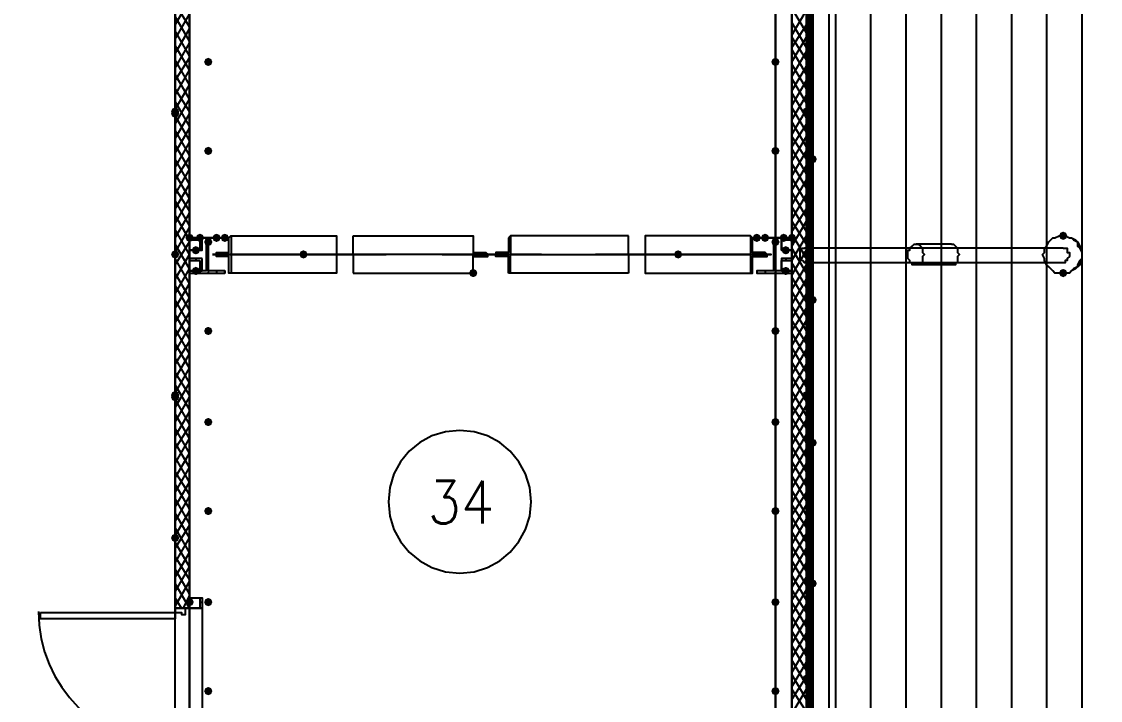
# Model space of a CAD drawing. Header units: millimetres. Extents: x 0 to 420, y 0 to 297.
# Drawn here: x 377.61 to 399.67, y 147.55 to 161.44 of the extents above; entities that cross this region are included whole.
import ezdxf

# ---------------------------------------------------------------- set-up
doc = ezdxf.new("R2010")
doc.units = ezdxf.units.MM
doc.layers.get('0').update_dxf_attribs({"linetype": 'CONTINUOUS'})
doc.styles.get("Standard").update_dxf_attribs({"font": 'STANDARD'})

msp = doc.modelspace()

# ---------------------------------------------------------------- hatches: boundary and pattern name
at = {"true_color": 0x000007}
h = msp.add_hatch(color=0, dxfattribs=at)
h.paths.add_polyline_path([(393.784667, 203.623333), (393.784667, 121.031), (393.7, 203.623333)], flags=0)
h.paths.add_polyline_path([(393.784667, 121.031), (393.7, 203.623333), (393.7, 121.031)], flags=0)
h = msp.add_hatch(color=0, dxfattribs=at)
h.paths.add_polyline_path([(380.746, 168.232667), (380.746, 156.675667)], flags=0)
h.paths.add_polyline_path([(380.746, 156.675667), (380.746, 168.232667)], flags=0)
h = msp.add_hatch(color=0, dxfattribs=at)
h.paths.add_polyline_path([(393.7, 168.232667), (393.657667, 168.232667), (393.7, 156.675667)], flags=0)
h.paths.add_polyline_path([(393.657667, 168.232667), (393.7, 156.675667), (393.657667, 156.675667)], flags=0)
for points in [[(381.508, 160.612667), (381.483129, 160.552871), (381.423333, 160.528), (381.363538, 160.552871), (381.338667, 160.612667), (381.363537, 160.672462), (381.423333, 160.697333), (381.483129, 160.672463)], [(393.107333, 160.612667), (393.082462, 160.552871), (393.022667, 160.528), (392.962871, 160.552871), (392.938, 160.612667), (392.962871, 160.672462), (393.022667, 160.697333), (393.082462, 160.672463)], [(381.508, 158.792333), (381.483129, 158.732537), (381.423333, 158.707667), (381.363538, 158.732537), (381.338667, 158.792333), (381.363537, 158.852129), (381.423333, 158.877), (381.483129, 158.852129)], [(393.107333, 158.792333), (393.082462, 158.732537), (393.022667, 158.707667), (392.962871, 158.732537), (392.938, 158.792333), (392.962871, 158.852129), (393.022667, 158.877), (393.082462, 158.852129)], [(381.127, 157.014333), (381.102129, 156.954537), (381.042333, 156.929667), (380.982538, 156.954537), (380.957667, 157.014333), (380.982537, 157.074129), (381.042333, 157.099), (381.102129, 157.074129)], [(381.338667, 157.014333), (381.313796, 156.954537), (381.254, 156.929667), (381.194204, 156.954537), (381.169333, 157.014333), (381.194204, 157.074129), (381.254, 157.099), (381.313796, 157.074129)], [(381.677333, 157.014333), (381.652462, 156.954537), (381.592667, 156.929667), (381.532871, 156.954537), (381.508, 157.014333), (381.532871, 157.074129), (381.592667, 157.099), (381.652462, 157.074129)], [(381.846667, 157.014333), (381.821796, 156.954537), (381.762, 156.929667), (381.702204, 156.954537), (381.677333, 157.014333), (381.702204, 157.074129), (381.762, 157.099), (381.821796, 157.074129)], [(392.726333, 157.014333), (392.701462, 156.954537), (392.641667, 156.929667), (392.581871, 156.954537), (392.557, 157.014333), (392.581871, 157.074129), (392.641667, 157.099), (392.701462, 157.074129)], [(392.895667, 157.014333), (392.870796, 156.954537), (392.811, 156.929667), (392.751204, 156.954537), (392.726333, 157.014333), (392.751204, 157.074129), (392.811, 157.099), (392.870796, 157.074129)], [(393.276667, 157.014333), (393.251796, 156.954537), (393.192, 156.929667), (393.132204, 156.954537), (393.107333, 157.014333), (393.132204, 157.074129), (393.192, 157.099), (393.251796, 157.074129)], [(393.446, 157.014333), (393.421129, 156.954537), (393.361333, 156.929667), (393.301537, 156.954537), (393.276667, 157.014333), (393.301537, 157.074129), (393.361333, 157.099), (393.421129, 157.074129)], [(398.991667, 157.056667), (398.966796, 156.996871), (398.907, 156.972), (398.847204, 156.996871), (398.822333, 157.056667), (398.847204, 157.116462), (398.907, 157.141333), (398.966796, 157.116463)], [(381.508, 156.929667), (381.483129, 156.869871), (381.423333, 156.845), (381.363538, 156.869871), (381.338667, 156.929667), (381.363537, 156.989462), (381.423333, 157.014333), (381.483129, 156.989463)], [(393.107333, 156.929667), (393.082462, 156.869871), (393.022667, 156.845), (392.962871, 156.869871), (392.938, 156.929667), (392.962871, 156.989462), (393.022667, 157.014333), (393.082462, 156.989463)], [(381.254, 156.760333), (381.229129, 156.700537), (381.169333, 156.675667), (381.109537, 156.700537), (381.084667, 156.760333), (381.109537, 156.820129), (381.169333, 156.845), (381.229129, 156.820129)], [(383.455333, 156.675667), (383.430462, 156.615871), (383.370667, 156.591), (383.310871, 156.615871), (383.286, 156.675667), (383.310871, 156.735462), (383.370667, 156.760333), (383.430462, 156.735463)], [(391.117667, 156.675667), (391.092796, 156.615871), (391.033, 156.591), (390.973204, 156.615871), (390.948333, 156.675667), (390.973204, 156.735462), (391.033, 156.760333), (391.092796, 156.735463)], [(393.319, 156.760333), (393.294129, 156.700537), (393.234333, 156.675667), (393.174537, 156.700537), (393.149667, 156.760333), (393.174537, 156.820129), (393.234333, 156.845), (393.294129, 156.820129)], [(381.254, 156.337), (381.229129, 156.277204), (381.169333, 156.252333), (381.109537, 156.277204), (381.084667, 156.337), (381.109537, 156.396796), (381.169333, 156.421667), (381.229129, 156.396796)], [(386.926667, 156.294667), (386.901796, 156.234871), (386.842, 156.21), (386.782204, 156.234871), (386.757333, 156.294667), (386.782204, 156.354462), (386.842, 156.379333), (386.901796, 156.354463)], [(393.319, 156.337), (393.294129, 156.277204), (393.234333, 156.252333), (393.174537, 156.277204), (393.149667, 156.337), (393.174537, 156.396796), (393.234333, 156.421667), (393.294129, 156.396796)], [(398.991667, 156.294667), (398.966796, 156.234871), (398.907, 156.21), (398.847204, 156.234871), (398.822333, 156.294667), (398.847204, 156.354462), (398.907, 156.379333), (398.966796, 156.354463)], [(381.508, 155.109333), (381.483129, 155.049537), (381.423333, 155.024667), (381.363538, 155.049537), (381.338667, 155.109333), (381.363537, 155.169129), (381.423333, 155.194), (381.483129, 155.169129)], [(393.107333, 155.109333), (393.082462, 155.049537), (393.022667, 155.024667), (392.962871, 155.049537), (392.938, 155.109333), (392.962871, 155.169129), (393.022667, 155.194), (393.082462, 155.169129)], [(381.508, 153.246667), (381.483129, 153.186871), (381.423333, 153.162), (381.363538, 153.186871), (381.338667, 153.246667), (381.363537, 153.306462), (381.423333, 153.331333), (381.483129, 153.306463)], [(393.107333, 153.246667), (393.082462, 153.186871), (393.022667, 153.162), (392.962871, 153.186871), (392.938, 153.246667), (392.962871, 153.306462), (393.022667, 153.331333), (393.082462, 153.306463)], [(381.508, 151.426333), (381.483129, 151.366537), (381.423333, 151.341667), (381.363538, 151.366537), (381.338667, 151.426333), (381.363537, 151.486129), (381.423333, 151.511), (381.483129, 151.486129)], [(393.107333, 151.426333), (393.082462, 151.366537), (393.022667, 151.341667), (392.962871, 151.366537), (392.938, 151.426333), (392.962871, 151.486129), (393.022667, 151.511), (393.082462, 151.486129)], [(381.127, 149.563667), (381.102129, 149.503871), (381.042333, 149.479), (380.982538, 149.503871), (380.957667, 149.563667), (380.982537, 149.623462), (381.042333, 149.648333), (381.102129, 149.623463)], [(381.508, 149.563667), (381.483129, 149.503871), (381.423333, 149.479), (381.363538, 149.503871), (381.338667, 149.563667), (381.363537, 149.623462), (381.423333, 149.648333), (381.483129, 149.623463)], [(393.107333, 149.563667), (393.082462, 149.503871), (393.022667, 149.479), (392.962871, 149.503871), (392.938, 149.563667), (392.962871, 149.623462), (393.022667, 149.648333), (393.082462, 149.623463)], [(381.508, 147.743333), (381.483129, 147.683537), (381.423333, 147.658667), (381.363538, 147.683537), (381.338667, 147.743333), (381.363537, 147.803129), (381.423333, 147.828), (381.483129, 147.803129)], [(393.107333, 147.743333), (393.082462, 147.683537), (393.022667, 147.658667), (392.962871, 147.683537), (392.938, 147.743333), (392.962871, 147.803129), (393.022667, 147.828), (393.082462, 147.803129)]]:
    msp.add_hatch(color=0, dxfattribs=at).paths.add_polyline_path(points, flags=0)
at = {"true_color": 0x0000fe}
for points in [[(380.830667, 159.596667), (380.805796, 159.536871), (380.746, 159.512), (380.686204, 159.536871), (380.661333, 159.596667), (380.686204, 159.656462), (380.746, 159.681333), (380.805796, 159.656463)], [(380.830667, 159.554333), (380.805796, 159.494537), (380.746, 159.469667), (380.686204, 159.494537), (380.661333, 159.554333), (380.686204, 159.614129), (380.746, 159.639), (380.805796, 159.614129)], [(393.742333, 159.596667), (393.717462, 159.536871), (393.657667, 159.512), (393.597871, 159.536871), (393.573, 159.596667), (393.597871, 159.656462), (393.657667, 159.681333), (393.717462, 159.656463)], [(393.784667, 159.554333), (393.759796, 159.494537), (393.7, 159.469667), (393.640204, 159.494537), (393.615333, 159.554333), (393.640204, 159.614129), (393.7, 159.639), (393.759796, 159.614129)], [(393.784667, 158.75), (393.759796, 158.690204), (393.7, 158.665333), (393.640204, 158.690204), (393.615333, 158.75), (393.640204, 158.809796), (393.7, 158.834667), (393.759796, 158.809796)], [(393.784667, 158.707667), (393.759796, 158.647871), (393.7, 158.623), (393.640204, 158.647871), (393.615333, 158.707667), (393.640204, 158.767462), (393.7, 158.792333), (393.759796, 158.767463)], [(393.784667, 158.707667), (393.759796, 158.647871), (393.7, 158.623), (393.640204, 158.647871), (393.615333, 158.707667), (393.640204, 158.767462), (393.7, 158.792333), (393.759796, 158.767463)], [(393.869333, 158.623), (393.844462, 158.563204), (393.784667, 158.538333), (393.724871, 158.563204), (393.7, 158.623), (393.724871, 158.682796), (393.784667, 158.707667), (393.844462, 158.682796)], [(380.830667, 156.675667), (380.805796, 156.615871), (380.746, 156.591), (380.686204, 156.615871), (380.661333, 156.675667), (380.686204, 156.735462), (380.746, 156.760333), (380.805796, 156.735463)], [(380.830667, 156.675667), (380.805796, 156.615871), (380.746, 156.591), (380.686204, 156.615871), (380.661333, 156.675667), (380.686204, 156.735462), (380.746, 156.760333), (380.805796, 156.735463)], [(393.742333, 156.675667), (393.717462, 156.615871), (393.657667, 156.591), (393.597871, 156.615871), (393.573, 156.675667), (393.597871, 156.735462), (393.657667, 156.760333), (393.717462, 156.735463)], [(393.784667, 156.675667), (393.759796, 156.615871), (393.7, 156.591), (393.640204, 156.615871), (393.615333, 156.675667), (393.640204, 156.735462), (393.7, 156.760333), (393.759796, 156.735463)], [(393.784667, 155.829), (393.759796, 155.769204), (393.7, 155.744333), (393.640204, 155.769204), (393.615333, 155.829), (393.640204, 155.888796), (393.7, 155.913667), (393.759796, 155.888796)], [(393.784667, 155.786667), (393.759796, 155.726871), (393.7, 155.702), (393.640204, 155.726871), (393.615333, 155.786667), (393.640204, 155.846462), (393.7, 155.871333), (393.759796, 155.846463)], [(393.784667, 155.786667), (393.759796, 155.726871), (393.7, 155.702), (393.640204, 155.726871), (393.615333, 155.786667), (393.640204, 155.846462), (393.7, 155.871333), (393.759796, 155.846463)], [(393.869333, 155.744333), (393.844462, 155.684537), (393.784667, 155.659667), (393.724871, 155.684537), (393.7, 155.744333), (393.724871, 155.804129), (393.784667, 155.829), (393.844462, 155.804129)], [(380.830667, 153.797), (380.805796, 153.737204), (380.746, 153.712333), (380.686204, 153.737204), (380.661333, 153.797), (380.686204, 153.856796), (380.746, 153.881667), (380.805796, 153.856796)], [(380.830667, 153.754667), (380.805796, 153.694871), (380.746, 153.67), (380.686204, 153.694871), (380.661333, 153.754667), (380.686204, 153.814462), (380.746, 153.839333), (380.805796, 153.814463)], [(393.742333, 153.797), (393.717462, 153.737204), (393.657667, 153.712333), (393.597871, 153.737204), (393.573, 153.797), (393.597871, 153.856796), (393.657667, 153.881667), (393.717462, 153.856796)], [(393.784667, 153.754667), (393.759796, 153.694871), (393.7, 153.67), (393.640204, 153.694871), (393.615333, 153.754667), (393.640204, 153.814462), (393.7, 153.839333), (393.759796, 153.814463)], [(393.784667, 152.950333), (393.759796, 152.890537), (393.7, 152.865667), (393.640204, 152.890537), (393.615333, 152.950333), (393.640204, 153.010129), (393.7, 153.035), (393.759796, 153.010129)], [(393.784667, 152.908), (393.759796, 152.848204), (393.7, 152.823333), (393.640204, 152.848204), (393.615333, 152.908), (393.640204, 152.967796), (393.7, 152.992667), (393.759796, 152.967796)], [(393.784667, 152.908), (393.759796, 152.848204), (393.7, 152.823333), (393.640204, 152.848204), (393.615333, 152.908), (393.640204, 152.967796), (393.7, 152.992667), (393.759796, 152.967796)], [(393.869333, 152.823333), (393.844462, 152.763537), (393.784667, 152.738667), (393.724871, 152.763537), (393.7, 152.823333), (393.724871, 152.883129), (393.784667, 152.908), (393.844462, 152.883129)], [(380.830667, 150.876), (380.805796, 150.816204), (380.746, 150.791333), (380.686204, 150.816204), (380.661333, 150.876), (380.686204, 150.935796), (380.746, 150.960667), (380.805796, 150.935796)], [(393.742333, 150.876), (393.717462, 150.816204), (393.657667, 150.791333), (393.597871, 150.816204), (393.573, 150.876), (393.597871, 150.935796), (393.657667, 150.960667), (393.717462, 150.935796)], [(393.784667, 150.876), (393.759796, 150.816204), (393.7, 150.791333), (393.640204, 150.816204), (393.615333, 150.876), (393.640204, 150.935796), (393.7, 150.960667), (393.759796, 150.935796)], [(393.784667, 150.029333), (393.759796, 149.969538), (393.7, 149.944667), (393.640204, 149.969538), (393.615333, 150.029333), (393.640204, 150.089129), (393.7, 150.114), (393.759796, 150.089129)], [(393.784667, 149.987), (393.759796, 149.927204), (393.7, 149.902333), (393.640204, 149.927204), (393.615333, 149.987), (393.640204, 150.046796), (393.7, 150.071667), (393.759796, 150.046796)], [(393.784667, 149.987), (393.759796, 149.927204), (393.7, 149.902333), (393.640204, 149.927204), (393.615333, 149.987), (393.640204, 150.046796), (393.7, 150.071667), (393.759796, 150.046796)], [(393.869333, 149.944667), (393.844462, 149.884871), (393.784667, 149.86), (393.724871, 149.884871), (393.7, 149.944667), (393.724871, 150.004462), (393.784667, 150.029333), (393.844462, 150.004463)], [(393.742333, 147.997333), (393.717462, 147.937537), (393.657667, 147.912667), (393.597871, 147.937537), (393.573, 147.997333), (393.597871, 148.057129), (393.657667, 148.082), (393.717462, 148.057129)], [(393.784667, 147.955), (393.759796, 147.895204), (393.7, 147.870333), (393.640204, 147.895204), (393.615333, 147.955), (393.640204, 148.014796), (393.7, 148.039667), (393.759796, 148.014796)]]:
    msp.add_hatch(color=0, dxfattribs=at).paths.add_polyline_path(points, flags=0)
at = {"true_color": 0x000007}
h = msp.add_hatch(color=0, dxfattribs=at)
h.paths.add_polyline_path([(380.746, 156.675667), (380.746, 149.436667)], flags=0)
h.paths.add_polyline_path([(380.746, 149.436667), (380.746, 156.675667)], flags=0)
h = msp.add_hatch(color=0, dxfattribs=at)
h.paths.add_polyline_path([(393.7, 156.675667), (393.657667, 156.675667), (393.7, 139.276667)], flags=0)
h.paths.add_polyline_path([(393.657667, 156.675667), (393.7, 139.276667), (393.657667, 139.276667)], flags=0)

# ---------------------------------------------------------------- linework, layer by layer
at = {"color": 0, "true_color": 0x000007}
for points in [[(393.657667, 104.14), (393.657667, 221.064667)], [(393.7, 203.623333), (393.7, 121.031), (393.7, 203.623333), (393.7, 121.031)], [(393.7, 203.623333), (393.7, 121.031)], [(393.7, 203.623333), (393.7, 121.031)], [(380.746, 175.471667), (380.746, 149.436667)], [(380.746, 156.675667), (380.746, 168.232667), (380.746, 156.675667), (380.746, 168.232667)], [(393.7, 168.232667), (393.7, 156.675667), (393.657667, 168.232667), (393.657667, 156.675667)], [(381.042333, 149.436667), (381.042333, 162.306)], [(393.361333, 162.306), (393.361333, 138.895667)], [(380.746, 161.374667), (381.042333, 161.882667)], [(381.042333, 161.332333), (380.746, 161.798)], [(380.746, 161.078333), (381.042333, 161.586333)], [(381.042333, 161.036), (380.746, 161.544)], [(393.657667, 161.205333), (393.361333, 161.713333)], [(393.361333, 161.163), (393.657667, 161.671)], [(380.746, 160.782), (381.042333, 161.29)], [(393.657667, 160.909), (393.361333, 161.417)], [(393.361333, 160.909), (393.657667, 161.374667)], [(381.042333, 160.739667), (380.746, 161.247667)], [(393.361333, 160.612667), (393.657667, 161.120667)], [(393.657667, 160.655), (393.361333, 161.120667)], [(380.746, 160.485667), (381.042333, 160.993667)], [(381.042333, 160.443333), (380.746, 160.951333)], [(393.657667, 160.358667), (393.361333, 160.866667)], [(380.746, 160.231667), (381.042333, 160.697333)], [(381.042333, 160.147), (380.746, 160.655)], [(393.361333, 160.316333), (393.657667, 160.824333)], [(380.746, 159.935333), (381.042333, 160.443333)], [(393.657667, 160.062333), (393.361333, 160.570333)], [(393.361333, 160.02), (393.657667, 160.528)], [(381.042333, 159.850667), (380.746, 160.358667)], [(393.657667, 159.766), (393.361333, 160.274)], [(393.361333, 159.723667), (393.657667, 160.231667)], [(380.746, 159.639), (381.042333, 160.147)], [(381.042333, 159.596667), (380.746, 160.062333)], [(393.657667, 159.469667), (393.361333, 159.977667)], [(380.746, 159.342667), (381.042333, 159.850667)], [(381.042333, 159.300333), (380.746, 159.808333)], [(393.361333, 159.427333), (393.657667, 159.935333)], [(380.746, 159.046333), (381.042333, 159.554333)], [(393.657667, 159.173333), (393.361333, 159.681333)], [(393.361333, 159.131), (393.657667, 159.639)], [(381.042333, 159.004), (380.746, 159.512)], [(393.657667, 158.877), (393.361333, 159.385)], [(393.361333, 158.877), (393.657667, 159.342667)], [(380.746, 158.75), (381.042333, 159.258)], [(381.042333, 158.707667), (380.746, 159.215667)], [(393.361333, 158.580667), (393.657667, 159.088667)], [(393.657667, 158.623), (393.361333, 159.088667)], [(380.746, 158.453667), (381.042333, 158.961667)], [(381.042333, 158.411333), (380.746, 158.919333)], [(380.746, 158.199667), (381.042333, 158.665333)], [(393.657667, 158.326667), (393.361333, 158.834667)], [(393.361333, 158.284333), (393.657667, 158.792333)], [(381.042333, 158.115), (380.746, 158.623)], [(393.657667, 158.030333), (393.361333, 158.538333)], [(393.361333, 157.988), (393.657667, 158.496)], [(380.746, 157.903333), (381.042333, 158.411333)], [(381.042333, 157.818667), (380.746, 158.326667)], [(393.657667, 157.734), (393.361333, 158.242)], [(393.361333, 157.691667), (393.657667, 158.199667)], [(380.746, 157.607), (381.042333, 158.115)], [(381.042333, 157.564667), (380.746, 158.030333)], [(380.746, 157.310667), (381.042333, 157.818667)], [(381.042333, 157.268333), (380.746, 157.776333)], [(393.657667, 157.437667), (393.361333, 157.945667)], [(393.361333, 157.395333), (393.657667, 157.903333)], [(393.657667, 157.141333), (393.361333, 157.649333)], [(393.361333, 157.141333), (393.657667, 157.607)], [(380.746, 157.014333), (381.042333, 157.522333)], [(381.042333, 156.972), (380.746, 157.48)], [(393.361333, 156.845), (393.657667, 157.353)], [(393.657667, 156.887333), (393.361333, 157.353)], [(380.746, 156.718), (381.042333, 157.226)], [(381.042333, 156.675667), (380.746, 157.183667)], [(393.657667, 156.591), (393.361333, 157.099)], [(380.746, 156.464), (381.042333, 156.929667)], [(381.042333, 156.379333), (380.746, 156.887333)], [(381.169333, 157.014333), (381.169333, 156.972)], [(381.423333, 157.014333), (381.423333, 156.294667)], [(381.889, 157.056667), (384.048, 157.056667), (384.048, 156.675667), (381.889, 156.675667), (381.592667, 156.675667), (381.592667, 156.718), (381.846667, 156.718), (381.846667, 157.014333), (381.889, 157.056667), (381.889, 156.675667)], [(386.842, 157.056667), (386.842, 157.014333)], [(386.842, 157.014333), (386.842, 156.718), (386.884333, 156.718), (387.096, 156.718), (387.138333, 156.675667)], [(387.561667, 157.014333), (387.561667, 156.718), (387.307667, 156.718), (387.307667, 156.675667)], [(387.604, 157.056667), (387.561667, 157.014333)], [(392.514667, 157.056667), (390.355667, 157.056667), (390.355667, 156.675667), (392.514667, 156.675667), (392.853333, 156.675667), (392.811, 156.718), (392.599333, 156.718), (392.557, 156.718), (392.557, 157.014333), (392.514667, 157.056667), (392.514667, 156.675667)], [(393.022667, 157.014333), (393.022667, 156.294667)], [(393.234333, 157.014333), (393.234333, 156.972)], [(393.361333, 156.548667), (393.657667, 157.056667)], [(393.742333, 156.294667), (393.657667, 156.294667), (393.657667, 156.337), (393.657667, 156.379333), (393.657667, 156.421667), (393.657667, 156.464), (393.657667, 156.548667), (393.657667, 156.591), (393.657667, 156.675667), (393.657667, 156.718), (393.657667, 156.802667), (393.657667, 156.845), (393.657667, 156.929667), (393.657667, 156.972), (393.657667, 157.014333), (393.657667, 157.056667), (393.742333, 157.056667)], [(393.742333, 156.294667), (393.742333, 156.337), (393.742333, 156.379333), (393.742333, 156.421667), (393.742333, 156.464), (393.742333, 156.548667), (393.742333, 156.591), (393.742333, 156.675667), (393.742333, 156.718), (393.742333, 156.802667), (393.742333, 156.845), (393.742333, 156.929667), (393.742333, 156.972), (393.742333, 157.014333), (393.742333, 157.056667)], [(396.621, 156.887333), (395.901333, 156.887333)], [(396.621, 156.887333), (396.663333, 156.887333), (396.705667, 156.845), (396.748, 156.802667), (396.748, 156.760333), (396.748, 156.718), (396.790333, 156.675667), (396.748, 156.633333), (396.748, 156.591), (396.748, 156.548667), (396.748, 156.506333), (396.705667, 156.506333), (396.705667, 156.464), (396.663333, 156.464), (396.621, 156.464)], [(398.907, 157.056667), (398.949333, 157.056667), (399.034, 157.014333), (399.076333, 157.014333), (399.161, 156.972), (399.203333, 156.929667), (399.245667, 156.845), (399.245667, 156.802667), (399.288, 156.718), (399.288, 156.675667), (399.288, 156.591), (399.245667, 156.548667), (399.245667, 156.464), (399.203333, 156.421667), (399.161, 156.379333), (399.076333, 156.337), (399.034, 156.294667), (398.949333, 156.294667), (398.907, 156.294667)], [(380.746, 156.167667), (381.042333, 156.675667)], [(380.746, 149.436667), (380.746, 156.675667), (380.746, 149.436667), (380.746, 156.675667)], [(381.889, 156.675667), (381.889, 156.294667), (381.846667, 156.294667), (381.846667, 156.591), (381.846667, 156.633333), (381.592667, 156.633333), (381.592667, 156.675667), (381.889, 156.675667), (384.048, 156.675667), (384.048, 156.294667), (381.889, 156.294667)], [(387.138333, 156.675667), (386.842, 156.675667)], [(387.138333, 156.675667), (386.842, 156.675667)], [(386.842, 156.294667), (386.842, 156.591), (386.842, 156.633333), (386.884333, 156.633333), (387.096, 156.633333), (387.138333, 156.633333), (387.138333, 156.675667)], [(387.307667, 156.675667), (387.604, 156.675667)], [(387.307667, 156.675667), (387.604, 156.675667)], [(387.561667, 156.294667), (387.561667, 156.591), (387.561667, 156.633333), (387.307667, 156.633333), (387.307667, 156.675667)], [(392.514667, 156.675667), (392.514667, 156.294667), (392.557, 156.294667), (392.557, 156.591), (392.557, 156.633333), (392.599333, 156.633333), (392.811, 156.633333), (392.853333, 156.633333), (392.853333, 156.675667), (392.514667, 156.675667), (390.355667, 156.675667), (390.355667, 156.294667), (392.514667, 156.294667)], [(393.657667, 156.294667), (393.361333, 156.802667)], [(393.361333, 156.252333), (393.657667, 156.760333)], [(398.907, 156.802667), (393.615333, 156.802667)], [(393.657667, 156.675667), (393.657667, 139.276667), (393.657667, 156.675667), (393.7, 139.276667)], [(398.907, 156.802667), (398.949333, 156.802667), (398.991667, 156.802667), (398.991667, 156.760333), (398.991667, 156.718), (399.034, 156.718), (399.034, 156.675667), (399.034, 156.633333), (398.991667, 156.591), (398.991667, 156.548667), (398.949333, 156.548667), (398.949333, 156.506333), (398.907, 156.506333)], [(381.042333, 156.083), (380.746, 156.591)], [(381.169333, 156.591), (381.169333, 156.548667)], [(393.234333, 156.591), (393.234333, 156.548667)], [(393.657667, 155.998333), (393.361333, 156.506333)], [(393.361333, 155.956), (393.657667, 156.464)], [(398.907, 156.506333), (393.615333, 156.506333)], [(396.621, 156.464), (395.901333, 156.464)], [(380.746, 155.871333), (381.042333, 156.379333)], [(381.042333, 155.786667), (380.746, 156.294667)], [(381.042333, 156.337), (381.042333, 156.294667)], [(381.254, 156.337), (381.254, 156.294667)], [(381.592667, 156.337), (381.592667, 156.294667)], [(381.762, 156.337), (381.762, 156.294667)], [(387.604, 156.294667), (387.561667, 156.294667)], [(392.641667, 156.337), (392.641667, 156.294667)], [(392.811, 156.337), (392.811, 156.294667)], [(393.192, 156.337), (393.192, 156.294667)], [(393.361333, 156.337), (393.361333, 156.294667)], [(393.657667, 155.702), (393.361333, 156.21)], [(380.746, 155.575), (381.042333, 156.083)], [(381.042333, 155.532667), (380.746, 156.040667)], [(393.361333, 155.659667), (393.657667, 156.167667)], [(380.746, 155.278667), (381.042333, 155.786667)], [(393.657667, 155.405667), (393.361333, 155.913667)], [(393.361333, 155.363333), (393.657667, 155.871333)], [(381.042333, 155.236333), (380.746, 155.744333)], [(393.657667, 155.109333), (393.361333, 155.617333)], [(393.361333, 155.109333), (393.657667, 155.575)], [(380.746, 154.982333), (381.042333, 155.490333)], [(381.042333, 154.94), (380.746, 155.448)], [(380.746, 154.686), (381.042333, 155.194)], [(381.042333, 154.643667), (380.746, 155.151667)], [(393.361333, 154.813), (393.657667, 155.321)], [(393.657667, 154.855333), (393.361333, 155.321)], [(380.746, 154.432), (381.042333, 154.897667)], [(393.657667, 154.559), (393.361333, 155.067)], [(393.361333, 154.516667), (393.657667, 155.024667)], [(381.042333, 154.347333), (380.746, 154.855333)], [(393.657667, 154.262667), (393.361333, 154.770667)], [(393.361333, 154.220333), (393.657667, 154.728333)], [(380.746, 154.135667), (381.042333, 154.643667)], [(381.042333, 154.051), (380.746, 154.559)], [(393.657667, 153.966333), (393.361333, 154.474333)], [(380.746, 153.839333), (381.042333, 154.347333)], [(381.042333, 153.797), (380.746, 154.262667)], [(393.361333, 153.924), (393.657667, 154.432)], [(380.746, 153.543), (381.042333, 154.051)], [(381.042333, 153.500667), (380.746, 154.008667)], [(393.657667, 153.67), (393.361333, 154.178)], [(393.361333, 153.627667), (393.657667, 154.135667)], [(393.657667, 153.373667), (393.361333, 153.881667)], [(393.361333, 153.373667), (393.657667, 153.839333)], [(380.746, 153.246667), (381.042333, 153.754667)], [(381.042333, 153.204333), (380.746, 153.712333)], [(393.361333, 153.077333), (393.657667, 153.585333)], [(393.657667, 153.119667), (393.361333, 153.585333)], [(380.746, 152.950333), (381.042333, 153.458333)], [(381.042333, 152.908), (380.746, 153.416)], [(380.746, 152.696333), (381.042333, 153.162)], [(393.657667, 152.823333), (393.361333, 153.331333)], [(393.361333, 152.781), (393.657667, 153.289)], [(381.042333, 152.611667), (380.746, 153.119667)], [(380.746, 152.4), (381.042333, 152.908)], [(388.027333, 151.616833), (387.997661, 151.911177), (387.912561, 152.185329), (387.777905, 152.433416), (387.599566, 152.649566), (387.383416, 152.827905), (387.135329, 152.962561), (386.861177, 153.047661), (386.566833, 153.077333), (386.27249, 153.047661), (385.998338, 152.962561), (385.750251, 152.827905), (385.534101, 152.649566), (385.355762, 152.433416), (385.221106, 152.185329), (385.136005, 151.911177), (385.106333, 151.616833)], [(393.657667, 152.527), (393.361333, 153.035)], [(393.361333, 152.484667), (393.657667, 152.992667)], [(381.042333, 152.315333), (380.746, 152.823333)], [(393.657667, 152.230667), (393.361333, 152.738667)], [(393.361333, 152.188333), (393.657667, 152.696333)], [(380.746, 152.103667), (381.042333, 152.611667)], [(381.042333, 152.019), (380.746, 152.527)], [(380.746, 151.807333), (381.042333, 152.315333)], [(393.657667, 151.934333), (393.361333, 152.442333)], [(393.361333, 151.892), (393.657667, 152.4)], [(381.042333, 151.765), (380.746, 152.230667)], [(380.746, 151.511), (381.042333, 152.019)], [(393.657667, 151.638), (393.361333, 152.146)], [(393.361333, 151.595667), (393.657667, 152.103667)], [(381.042333, 151.468667), (380.746, 151.976667)], [(393.657667, 151.341667), (393.361333, 151.849667)], [(393.361333, 151.341667), (393.657667, 151.807333)], [(380.746, 151.214667), (381.042333, 151.722667)], [(381.042333, 151.172333), (380.746, 151.680333)], [(385.106333, 151.616833), (385.136005, 151.32249), (385.221106, 151.048338), (385.355762, 150.800251), (385.534101, 150.584101), (385.750251, 150.405762), (385.998338, 150.271106), (386.27249, 150.186005), (386.566833, 150.156333), (386.861177, 150.186005), (387.135329, 150.271106), (387.383416, 150.405762), (387.599566, 150.584101), (387.777905, 150.800251), (387.912561, 151.048338), (387.997661, 151.32249), (388.027333, 151.616833)], [(380.746, 150.918333), (381.042333, 151.426333)], [(381.042333, 150.876), (380.746, 151.384)], [(393.361333, 151.045333), (393.657667, 151.553333)], [(393.657667, 151.087667), (393.361333, 151.553333)], [(393.657667, 150.791333), (393.361333, 151.299333)], [(393.361333, 150.749), (393.657667, 151.257)], [(380.746, 150.664333), (381.042333, 151.13)], [(381.042333, 150.579667), (380.746, 151.087667)], [(393.657667, 150.495), (393.361333, 151.003)], [(393.361333, 150.452667), (393.657667, 150.960667)], [(380.746, 150.368), (381.042333, 150.876)], [(381.042333, 150.283333), (380.746, 150.791333)], [(393.657667, 150.198667), (393.361333, 150.706667)], [(380.746, 150.071667), (381.042333, 150.579667)], [(381.042333, 150.029333), (380.746, 150.495)], [(393.361333, 150.156333), (393.657667, 150.664333)], [(380.746, 149.775333), (381.042333, 150.283333)], [(393.657667, 149.902333), (393.361333, 150.410333)], [(393.361333, 149.86), (393.657667, 150.368)], [(381.042333, 149.733), (380.746, 150.241)], [(393.657667, 149.606), (393.361333, 150.114)], [(393.361333, 149.606), (393.657667, 150.071667)], [(380.746, 149.479), (381.042333, 149.987)], [(381.042333, 149.436667), (380.746, 149.944667)], [(393.361333, 149.309667), (393.657667, 149.817667)], [(393.657667, 149.352), (393.361333, 149.817667)], [(380.873, 149.436667), (380.746, 149.648333)], [(380.915333, 149.436667), (381.042333, 149.690667)], [(377.952, 149.373167), (377.966316, 149.089658), (378.008334, 148.81434), (378.07666, 148.548605), (378.169901, 148.293849), (378.286663, 148.051463), (378.425552, 147.822843), (378.585176, 147.609381), (378.764139, 147.412472), (378.961048, 147.233509), (379.174509, 147.073886), (379.40313, 146.934996), (379.645515, 146.818234), (379.900272, 146.724993), (380.166006, 146.656667), (380.441325, 146.614649), (380.724833, 146.600333)], [(380.746, 149.436667), (380.957667, 149.436667), (381.042333, 149.436667)], [(381.042333, 149.436667), (380.957667, 149.436667), (380.746, 149.436667), (380.957667, 149.436667)], [(381.042333, 147.955), (381.042333, 149.436667), (381.169333, 149.436667)], [(381.169333, 149.436667), (381.296333, 149.436667), (381.296333, 147.955)], [(381.254, 149.563667), (381.296333, 149.563667)], [(393.657667, 149.055667), (393.361333, 149.563667)], [(393.361333, 149.013333), (393.657667, 149.521333)], [(393.657667, 148.759333), (393.361333, 149.267333)], [(393.361333, 148.717), (393.657667, 149.225)], [(393.657667, 148.463), (393.361333, 148.971)], [(393.361333, 148.420667), (393.657667, 148.928667)], [(393.657667, 148.166667), (393.361333, 148.674667)], [(393.361333, 148.124333), (393.657667, 148.632333)], [(393.657667, 147.870333), (393.361333, 148.378333)], [(393.361333, 147.828), (393.657667, 148.336)], [(393.657667, 147.574), (393.361333, 148.082)], [(381.169333, 146.515667), (381.042333, 146.515667), (381.042333, 147.955)], [(381.296333, 147.955), (381.296333, 146.515667), (381.169333, 146.515667)], [(393.361333, 147.574), (393.657667, 148.039667)], [(393.361333, 147.277667), (393.657667, 147.785667)], [(393.657667, 147.32), (393.361333, 147.785667)]]:
    msp.add_lwpolyline(points, dxfattribs=at)
for points in [[(393.361333, 220.810667), (259.291667, 220.810667), (259.291667, 189.780333), (242.612333, 189.780333), (242.612333, 220.810667), (108.585, 220.810667), (108.585, 104.14), (242.654667, 104.14), (242.654667, 135.128), (259.291667, 135.128), (259.291667, 104.14), (393.361333, 104.14)], [(242.612333, 220.429667), (242.612333, 189.780333), (259.291667, 189.780333), (259.291667, 220.429667), (393.022667, 220.429667), (393.022667, 104.478667), (259.291667, 104.478667), (259.291667, 135.128), (242.654667, 135.128), (242.654667, 104.478667), (108.923667, 104.478667), (108.923667, 220.429667)], [(393.784667, 203.623333), (393.784667, 121.031), (393.7, 203.623333)], [(393.784667, 121.031), (393.7, 203.623333), (393.7, 121.031)], [(393.784667, 203.623333), (393.7, 203.623333), (393.7, 121.031), (393.784667, 121.031)], [(401.616333, 203.623333), (402.209, 203.623333), (402.209, 121.285), (401.616333, 121.285), (394.673667, 121.285), (394.123333, 121.285), (394.123333, 203.623333), (394.673667, 203.623333)], [(380.746, 168.232667), (380.746, 156.675667)], [(380.746, 156.675667), (380.746, 168.232667)], [(380.746, 156.675667), (380.746, 168.232667)], [(380.746, 156.675667), (380.746, 168.232667)], [(393.7, 168.232667), (393.657667, 168.232667), (393.7, 156.675667)], [(393.657667, 168.232667), (393.7, 156.675667), (393.657667, 156.675667)], [(393.7, 156.675667), (393.7, 168.232667), (393.657667, 168.232667), (393.657667, 156.675667)], [(393.7, 156.675667), (393.7, 168.232667), (393.657667, 168.232667), (393.657667, 156.675667)], [(393.742333, 162.475333), (393.742333, 121.285), (394.123333, 121.285), (394.123333, 162.475333)], [(381.296333, 157.014333), (381.042333, 157.014333), (381.042333, 156.760333), (381.296333, 156.760333)], [(381.762, 157.014333), (381.042333, 157.014333), (381.381, 157.014333), (381.381, 156.337), (381.042333, 156.337), (381.042333, 156.294667), (381.762, 156.294667), (381.762, 156.337), (381.423333, 156.337), (381.423333, 157.014333)], [(381.254, 156.972), (381.254, 156.760333), (381.042333, 156.760333), (381.042333, 156.972)], [(384.386667, 157.056667), (386.842, 157.056667), (386.842, 156.675667), (384.386667, 156.675667)], [(390.017, 157.056667), (387.604, 157.056667), (387.604, 156.675667), (390.017, 156.675667)], [(393.361333, 157.014333), (392.641667, 157.014333), (392.980333, 157.014333), (392.980333, 156.337), (392.641667, 156.337), (392.641667, 156.294667), (393.361333, 156.294667), (393.361333, 156.337), (393.022667, 156.337), (393.022667, 157.014333)], [(393.361333, 157.014333), (393.149667, 157.014333), (393.149667, 156.760333), (393.361333, 156.760333)], [(393.361333, 156.972), (393.361333, 156.760333), (393.149667, 156.760333), (393.149667, 156.972)], [(395.732, 156.633333), (395.732, 156.675667), (395.732, 156.718), (395.732, 156.760333), (395.774333, 156.760333), (395.774333, 156.802667), (395.816667, 156.845), (395.859, 156.887333), (395.901333, 156.887333), (395.943667, 156.887333), (395.986, 156.845), (396.028333, 156.802667), (396.028333, 156.760333), (396.028333, 156.718), (396.070667, 156.675667), (396.028333, 156.633333), (396.028333, 156.591), (396.028333, 156.548667), (396.028333, 156.506333), (395.986, 156.506333), (395.986, 156.464), (395.943667, 156.464), (395.901333, 156.464), (395.859, 156.464), (395.816667, 156.464), (395.816667, 156.506333), (395.774333, 156.506333), (395.774333, 156.548667), (395.732, 156.591)], [(398.526, 156.591), (398.483667, 156.675667), (398.526, 156.718), (398.526, 156.802667), (398.568333, 156.845), (398.610667, 156.929667), (398.653, 156.972), (398.695333, 157.014333), (398.737667, 157.014333), (398.822333, 157.056667), (398.907, 157.056667), (398.949333, 157.056667), (399.034, 157.014333), (399.076333, 157.014333), (399.118667, 156.972), (399.203333, 156.929667), (399.203333, 156.845), (399.245667, 156.802667), (399.288, 156.718), (399.288, 156.675667), (399.288, 156.591), (399.245667, 156.548667), (399.203333, 156.464), (399.203333, 156.421667), (399.118667, 156.379333), (399.076333, 156.337), (399.034, 156.294667), (398.949333, 156.294667), (398.907, 156.294667), (398.822333, 156.294667), (398.737667, 156.294667), (398.695333, 156.337), (398.653, 156.379333), (398.610667, 156.421667), (398.568333, 156.464), (398.526, 156.548667)], [(380.746, 156.675667), (380.746, 149.436667)], [(380.746, 149.436667), (380.746, 156.675667)], [(380.746, 149.436667), (380.746, 156.675667)], [(380.746, 149.436667), (380.746, 156.675667)], [(381.508, 156.675667), (382.524, 156.675667)], [(385.064, 156.675667), (383.370667, 156.675667)], [(384.386667, 156.294667), (386.842, 156.294667), (386.842, 156.675667), (384.386667, 156.675667)], [(386.207, 156.675667), (388.239, 156.675667)], [(390.017, 156.294667), (387.604, 156.294667), (387.604, 156.675667), (390.017, 156.675667)], [(389.339667, 156.675667), (391.033, 156.675667)], [(391.922, 156.675667), (392.938, 156.675667)], [(393.530667, 156.633333), (393.530667, 156.675667), (393.530667, 156.718), (393.530667, 156.760333), (393.573, 156.802667), (393.615333, 156.802667), (393.657667, 156.802667), (393.7, 156.760333), (393.7, 156.718), (393.7, 156.675667), (393.7, 156.633333), (393.7, 156.591), (393.7, 156.548667), (393.657667, 156.548667), (393.615333, 156.506333), (393.573, 156.548667), (393.530667, 156.548667), (393.530667, 156.591)], [(393.7, 156.675667), (393.657667, 156.675667), (393.7, 139.276667)], [(393.657667, 156.675667), (393.7, 139.276667), (393.657667, 139.276667)], [(393.657667, 156.675667), (393.657667, 139.276667), (393.7, 139.276667), (393.7, 156.675667)], [(393.657667, 156.675667), (393.657667, 139.276667), (393.7, 139.276667), (393.7, 156.675667)], [(381.296333, 156.591), (381.042333, 156.591), (381.042333, 156.337), (381.296333, 156.337)], [(381.254, 156.548667), (381.254, 156.337), (381.042333, 156.337), (381.042333, 156.548667)], [(393.361333, 156.591), (393.149667, 156.591), (393.149667, 156.337), (393.361333, 156.337)], [(393.361333, 156.548667), (393.361333, 156.337), (393.149667, 156.337), (393.149667, 156.548667)], [(381.042333, 149.436667), (381.042333, 149.648333), (381.254, 149.648333), (381.254, 149.436667), (381.042333, 149.436667), (381.042333, 149.648333), (381.296333, 149.648333), (381.296333, 149.436667)], [(380.957667, 149.436667), (380.746, 149.436667), (380.746, 149.352), (380.873, 149.352), (380.873, 149.309667), (380.957667, 149.309667)], [(377.994333, 149.352), (380.746, 149.352), (380.746, 149.225), (377.994333, 149.225)]]:
    msp.add_lwpolyline(points, close=True, dxfattribs=at)
at = {"color": 0, "true_color": 0x0000fe}
msp.add_lwpolyline([(242.612333, 220.429667), (108.923667, 220.429667), (108.923667, 104.478667), (242.654667, 104.478667), (242.654667, 135.128), (259.291667, 135.128), (259.291667, 104.478667), (393.022667, 104.478667), (393.022667, 220.429667), (259.291667, 220.429667), (259.291667, 189.780333), (242.612333, 189.780333)], close=True, dxfattribs=at)
at = {"color": 0, "true_color": 0x0000fd}
for points in [[(394.250333, 203.623333), (394.250333, 121.285)], [(394.97, 203.623333), (394.97, 121.285)], [(395.689667, 203.623333), (395.689667, 121.285)], [(396.409333, 203.623333), (396.409333, 121.285)], [(397.129, 203.623333), (397.129, 121.285)], [(397.848667, 203.623333), (397.848667, 121.285)], [(398.568333, 203.623333), (398.568333, 121.285)], [(399.288, 203.623333), (399.288, 121.285)]]:
    msp.add_lwpolyline(points, dxfattribs=at)
at = {"color": 0, "true_color": 0x000008}
msp.add_lwpolyline([(380.746, 138.895667), (380.746, 186.012667), (259.291667, 186.012667), (259.291667, 138.895667)], close=True, dxfattribs=at)
at = {"color": 0, "true_color": 0x000098}
msp.add_lwpolyline([(393.361333, 138.895667), (393.361333, 162.306), (381.042333, 162.306), (381.042333, 138.895667)], close=True, dxfattribs=at)

# ---------------------------------------------------------------- texts
at = {"color": 0, "true_color": 0x000007, "insert": (385.910674, 152.044364), "char_height": 0.872032, "width": 1.16270936, "attachment_point": 1}
msp.add_mtext('34', dxfattribs=at)

doc.saveas('drawing.dxf')
